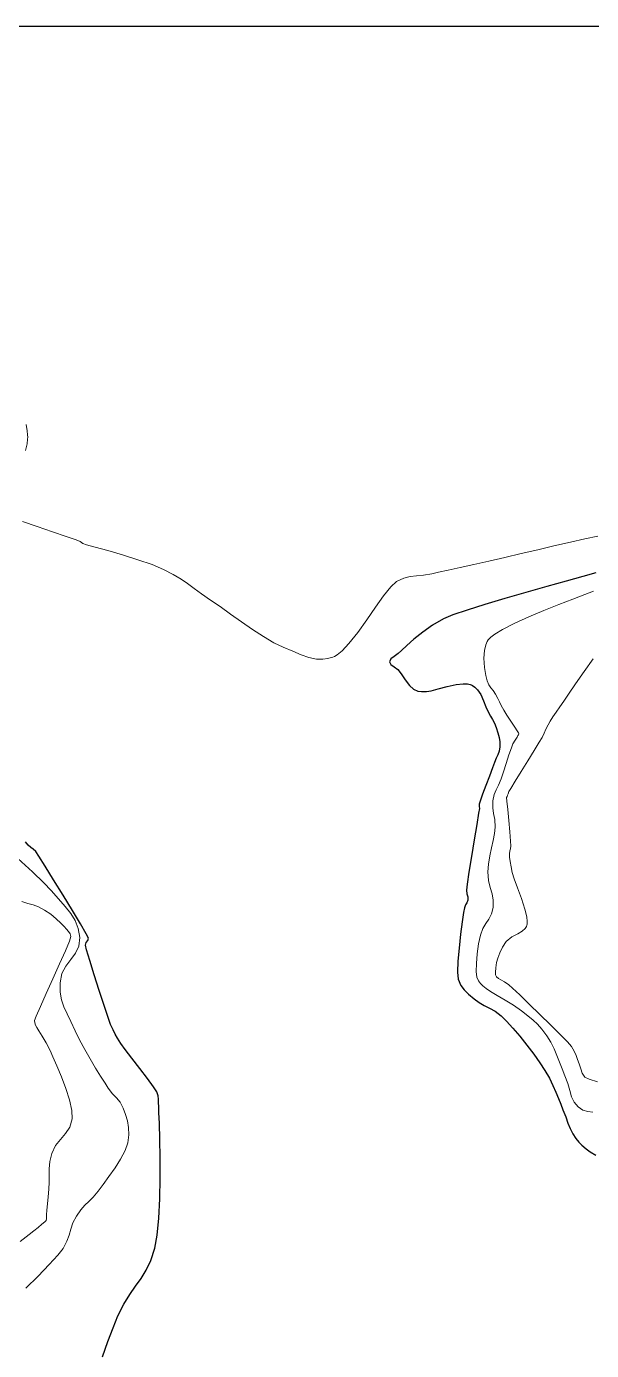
# Model space of a CAD drawing. Header units: metres. Extents: x 2662 to 3279, y 1027 to 1511.
# Drawn here: x 2814.5 to 2853, y 1357.9 to 1448 of the extents above; entities that cross this region are included whole.
import ezdxf

# ---------------------------------------------------------------- set-up
doc = ezdxf.new("R2010")
doc.units = ezdxf.units.M
doc.header["$LTSCALE"] = 1000
doc.layers.add('01 main point', color=1, linetype='Continuous')
doc.layers.add('BREAKWATER', color=210, linetype='Continuous')
doc.layers.add('CONT-MJR', color=251, linetype='Continuous', lineweight=30)
doc.layers.add('CONT-MNR', color=252, linetype='Continuous', lineweight=9)

# ---------------------------------------------------------------- blocks, each defined once
blk = doc.blocks.new('Break Water Opsi 1')
at = {"transparency": 33554636}
h = blk.add_hatch(dxfattribs=at)
h.set_pattern_fill('GRAVEL', scale=3)
h.set_pattern_definition([(228.012787504, (2.1637, 1.29784), (-24, -27), [0.403608, -39.957264141]), (184.969740728, (1.8937, 0.99784), (36, 3), [0.692604, -68.567774284]), (132.51044708, (1.2037, 0.93784), (30, -33), [0.488364, -48.348097788]), (267.273689006, (0.0337, 0.18784), (3, 60), [0.630714, -62.440674125]), (292.833654178, (0.0037, -0.44216), (-15, 36), [0.618465, -61.228119384]), (357.273689006, (0.2437, -1.01216), (-60, 3), [0.630714, -62.440674125]), (37.694240467, (0.8737, -1.04216), (-39, -30), [0.834087, -82.574545647]), (72.255328375, (1.5337, -0.53216), (21, 66), [0.787464, -77.95896449]), (121.429565615, (1.7737, 0.21784), (-24, 39), [0.63285, -62.65221933]), (175.23635831, (1.4437, 0.75784), (33, -3), [0.722496, -35.402287736]), (222.397437798, (0.7237, 0.817845), (-36, -33), [0.934344, -92.500125014]), (138.814074834, (3.0037, 0.15784), (-21, 18), [0.318903, -31.571534438]), (171.46923439, (2.7637, 0.36784), (39, -6), [0.606711, -60.064534248]), (225, (2.1637, 0.4578), (-3e-16, -3), [0.424263, -3.818377687]), (203.19859051, (1.9537, 0.81784), (15, 6), [0.228474, -22.618845318]), (291.80140949, (1.7437, 0.72784), (-3, 9), [0.323109, -15.832385421]), (30.96375653, (1.8637, 0.42784), (9, 6), [0.524787, -16.968068685]), (161.56505118, (2.3137, 0.6978), (6, -3), [0.379473, -9.10735998]), (16.389540334, (0.0037, 0.72784), (30, 9), [0.5316, -52.62853544]), (70.34617594, (0.5137, 0.87784), (-12, -33.00000000001), [0.445983, -44.152223242]), (293.19859051, (2.3137, 1.29784), (-6, 15), [0.456945, -22.390374318]), (343.610459666, (2.4937, 0.87784), (-30, 9), [0.5316, -52.62853544]), (339.44395478, (0.0037, -1.13216), (-15, 6), [0.51264, -25.119371236]), (294.77514057, (0.4837, -1.31216), (-15, 33), [0.429534, -42.52392919]), (66.80140949, (2.3437, -1.70216), (6, 15), [0.456945, -22.390374318]), (17.354024636, (2.5237, -1.28216), (-39, -12), [0.502893, -49.786270843]), (69.44395478, (0.8737, -1.70216), (-6, -15), [0.25632, -25.375691236]), (101.30993247, (2.1637, -1.70216), (-3, 12), [0.15297, -15.14408854]), (165.96375653, (2.1337, -1.55216), (9, -3), [0.618465, -11.750851877]), (186.009005957, (1.5337, -1.40216), (30, 3), [0.57315, -56.741769524]), (303.69006753, (1.8637, 0.15784), (-3, 6), [0.432666, -10.383987826]), (353.157226587, (2.1037, -0.20216), (51, -6), [0.755382, -74.782687872]), (60.9453959, (2.8537, -0.29216), (-12, -21), [0.308868, -30.578022423]), (90, (3.0037, -0.0222), (-3, 3), [0.18, -2.82]), (120.256437164, (1.4737, -1.31216), (12, -21), [0.416772, -41.260559968]), (48.012787504, (1.2637, -0.95216), (24, 27), [0.807216, -39.553656141]), (0, (1.8037, -0.3522), (3, 3), [0.78, -2.22]), (325.30484647, (2.5837, -0.35216), (30, -21), [0.474342, -46.959822903]), (254.0546041, (2.9737, -0.62216), (-3, -12), [0.436806, -21.403523668]), (207.645975364, (2.8537, -1.04216), (-57, -30), [0.711195, -70.408422547]), (175.42607874, (2.2237, -1.37216), (-39, 3), [0.752397, -74.487220224])])
edge = h.paths.add_edge_path()
edge.add_line((434236.986, 132320.771), (434220.091, 132319.867))
edge.add_line((434220.091, 132319.867), (434185.311, 132310.944))
edge.add_line((434185.311, 132310.944), (434093.624, 132280.814))
edge.add_arc((434096.96, 132273.092), 8.412, 113.35927, 282.64699)
edge.add_line((434098.801, 132264.884), (434190.013, 132294.858))
edge.add_line((434190.013, 132294.858), (434222.644, 132303.23))
edge.add_line((434222.644, 132303.23), (434234.18, 132303.847))
edge.add_line((434234.18, 132303.847), (434387.134, 132242.392))
edge.add_line((434387.134, 132242.392), (434387.218, 132248.07))
edge.add_line((434387.218, 132248.07), (434235.068, 132309.202))
edge.add_line((434235.068, 132309.202), (434221.836, 132308.494))
edge.add_line((434221.836, 132308.494), (434188.525, 132299.948))
edge.add_line((434188.525, 132299.948), (434097.586, 132270.057))
edge.add_arc((434097.438, 132271.853), 1.801, 122.12279, 274.72992, ccw=False)
edge.add_line((434096.48, 132273.378), (434187.543, 132303.309))
edge.add_line((434187.543, 132303.309), (434221.303, 132311.971))
edge.add_line((434221.303, 132311.971), (434235.654, 132312.738))
edge.add_line((434235.654, 132312.738), (434388.523, 132251.318))
edge.add_line((434388.523, 132251.318), (434393.667, 132257.819))
edge.add_line((434393.667, 132257.819), (434236.986, 132320.771))
edge = h.paths.add_edge_path()
edge.add_line((434036.49, 132263.186), (433967.086, 132256.428))
edge.add_line((433967.086, 132256.428), (433969.336, 132248.66))
edge.add_line((433969.336, 132248.66), (434037.772, 132255.323))
edge.add_arc((434037.57, 132253.545), 1.789, -72.38423, 83.50659, ccw=False)
edge.add_line((434038.112, 132251.84), (433969.676, 132245.176))
edge.add_line((433969.676, 132245.176), (433969.547, 132239.839))
edge.add_line((433969.547, 132239.839), (434038.693, 132246.571))
edge.add_arc((434037.079, 132254.811), 8.396, 281.08005, 454.02258)

msp = doc.modelspace()

# ---------------------------------------------------------------- linework, layer by layer
at = {"layer": '01 main point'}
msp.add_lwpolyline([(2684.596, 1092.671), (3187.114, 1092.671), (3187.114, 1448.024), (2684.596, 1448.024)], close=True, dxfattribs=at)
at = {"layer": 'CONT-MJR', "elevation": -5, "flags": 128}
for points in [[(2853.26, 1410.83), (2852.388, 1410.575), (2851.247, 1410.253), (2849.923, 1409.882), (2848.5, 1409.481), (2847.063, 1409.069), (2845.696, 1408.664), (2844.486, 1408.286), (2843.517, 1407.953), (2842.873, 1407.683), (2842.14, 1407.258), (2841.464, 1406.785), (2840.868, 1406.311), (2840.375, 1405.88), (2840.007, 1405.54), (2839.786, 1405.337), (2839.507, 1405.132), (2839.281, 1404.959), (2839.191, 1404.757), (2839.29, 1404.572), (2839.515, 1404.429), (2839.769, 1404.234), (2839.991, 1403.947), (2840.272, 1403.546), (2840.568, 1403.157), (2840.837, 1402.902), (2841.121, 1402.775), (2841.387, 1402.739), (2841.72, 1402.735), (2842.032, 1402.789), (2842.525, 1402.924), (2843.122, 1403.085), (2843.747, 1403.219), (2844.215, 1403.27), (2844.523, 1403.258), (2844.698, 1403.219), (2844.774, 1403.189), (2844.859, 1403.145), (2845.012, 1403.04), (2845.208, 1402.845), (2845.414, 1402.533), (2845.609, 1402.107), (2845.765, 1401.695), (2845.915, 1401.357), (2846.089, 1401.063), (2846.227, 1400.833), (2846.347, 1400.596), (2846.47, 1400.282), (2846.587, 1399.933), (2846.672, 1399.619), (2846.719, 1399.309), (2846.72, 1398.973), (2846.673, 1398.67), (2846.589, 1398.437), (2846.481, 1398.206), (2846.359, 1397.909), (2846.223, 1397.542), (2846.014, 1396.985), (2845.773, 1396.348), (2845.546, 1395.741), (2845.374, 1395.275), (2845.302, 1395.06), (2845.311, 1394.919), (2845.327, 1394.776), (2845.276, 1394.45), (2845.15, 1393.68), (2844.978, 1392.638), (2844.79, 1391.498), (2844.618, 1390.433), (2844.492, 1389.616), (2844.443, 1389.219), (2844.476, 1388.965), (2844.532, 1388.76), (2844.543, 1388.542), (2844.479, 1388.35), (2844.384, 1388.204), (2844.301, 1388.011), (2844.246, 1387.7), (2844.153, 1387.06), (2844.043, 1386.211), (2843.939, 1385.275), (2843.862, 1384.374), (2843.836, 1383.628), (2843.881, 1383.158), (2844.058, 1382.732), (2844.287, 1382.42), (2844.584, 1382.142), (2844.961, 1381.815), (2845.301, 1381.562), (2845.651, 1381.371), (2846.015, 1381.188), (2846.401, 1380.964), (2846.815, 1380.645), (2847.17, 1380.295), (2847.599, 1379.822), (2848.072, 1379.262), (2848.558, 1378.655), (2849.027, 1378.039), (2849.448, 1377.452), (2849.79, 1376.934), (2850.096, 1376.404), (2850.342, 1375.914), (2850.543, 1375.459), (2850.714, 1375.036), (2850.869, 1374.639), (2851.023, 1374.266), (2851.219, 1373.771), (2851.365, 1373.354), (2851.51, 1372.98), (2851.703, 1372.613), (2851.91, 1372.296), (2852.095, 1372.059), (2852.308, 1371.847), (2852.599, 1371.605), (2852.885, 1371.406), (2853.271, 1371.178)], [(2819.644, 1357.434), (2820.01, 1358.47), (2820.365, 1359.42), (2820.694, 1360.223), (2821.095, 1361.034), (2821.495, 1361.685), (2821.888, 1362.241), (2822.264, 1362.769), (2822.614, 1363.334), (2822.932, 1363.999), (2823.208, 1364.832), (2823.374, 1365.724), (2823.483, 1366.878), (2823.545, 1368.2), (2823.569, 1369.599), (2823.567, 1370.98), (2823.546, 1372.25), (2823.517, 1373.316), (2823.49, 1374.084), (2823.473, 1374.462), (2823.466, 1374.754), (2823.461, 1374.986), (2823.429, 1375.21), (2823.342, 1375.477), (2823.127, 1375.825), (2822.71, 1376.393), (2822.184, 1377.075), (2821.643, 1377.769), (2821.18, 1378.372), (2820.889, 1378.778), (2820.67, 1379.127), (2820.507, 1379.405), (2820.362, 1379.692), (2820.196, 1380.068), (2820.021, 1380.544), (2819.743, 1381.364), (2819.41, 1382.38), (2819.069, 1383.446), (2818.768, 1384.415), (2818.555, 1385.141), (2818.476, 1385.476), (2818.537, 1385.649), (2818.636, 1385.783), (2818.681, 1385.948), (2818.53, 1386.25), (2818.141, 1386.921), (2817.59, 1387.839), (2816.953, 1388.881), (2816.308, 1389.924), (2815.731, 1390.846), (2815.3, 1391.524), (2815.09, 1391.835), (2814.917, 1392.006), (2814.758, 1392.124), (2814.571, 1392.285), (2814.391, 1392.507)]]:
    msp.add_lwpolyline(points, dxfattribs=at)
at = {"layer": 'CONT-MNR', "flags": 128}
for points, elevation in [([(2814.383, 1419.142), (2814.502, 1419.599), (2814.538, 1419.912), (2814.54, 1420.07), (2814.535, 1420.207), (2814.511, 1420.487), (2814.439, 1420.918)], -6), ([(2853.392, 1413.32), (2852.509, 1413.129), (2851.525, 1412.911), (2850.403, 1412.651), (2849.307, 1412.392), (2848.182, 1412.131), (2847.058, 1411.874), (2845.967, 1411.626), (2844.94, 1411.394), (2844.007, 1411.185), (2843.201, 1411.005), (2842.551, 1410.861), (2842.09, 1410.758), (2841.513, 1410.663), (2841.034, 1410.624), (2840.601, 1410.579), (2840.166, 1410.468), (2839.676, 1410.23), (2839.286, 1409.873), (2838.8, 1409.262), (2838.245, 1408.484), (2837.647, 1407.623), (2837.032, 1406.768), (2836.426, 1406.003), (2835.966, 1405.514), (2835.644, 1405.248), (2835.444, 1405.129), (2835.348, 1405.089), (2835.225, 1405.049), (2834.988, 1404.986), (2834.65, 1404.936), (2834.224, 1404.941), (2833.707, 1405.046), (2833.178, 1405.234), (2832.604, 1405.48), (2831.953, 1405.756), (2831.314, 1406.063), (2830.612, 1406.476), (2829.871, 1406.962), (2829.116, 1407.486), (2828.371, 1408.017), (2827.661, 1408.519), (2827.011, 1408.959), (2826.383, 1409.387), (2825.882, 1409.755), (2825.441, 1410.084), (2824.992, 1410.397), (2824.467, 1410.714), (2823.799, 1411.056), (2823.017, 1411.379), (2822.053, 1411.714), (2821.014, 1412.038), (2820.01, 1412.331), (2819.151, 1412.572), (2818.544, 1412.738), (2818.301, 1412.808), (2818.215, 1412.887), (2818.129, 1412.966), (2817.853, 1413.064), (2817.173, 1413.296), (2816.237, 1413.613), (2815.19, 1413.966), (2814.179, 1414.306)], -6), ([(2853.109, 1409.571), (2852.508, 1409.346), (2851.696, 1409.038), (2850.744, 1408.669), (2849.721, 1408.256), (2848.694, 1407.821), (2847.732, 1407.383), (2846.906, 1406.962), (2846.387, 1406.65), (2846.105, 1406.438), (2845.976, 1406.309), (2845.931, 1406.249), (2845.866, 1406.141), (2845.763, 1405.909), (2845.666, 1405.535), (2845.625, 1405.012), (2845.671, 1404.375), (2845.772, 1403.831), (2845.867, 1403.457), (2845.973, 1403.188), (2846.106, 1402.994), (2846.261, 1402.804), (2846.431, 1402.551), (2846.579, 1402.274), (2846.695, 1402.032), (2846.819, 1401.78), (2846.987, 1401.473), (2847.198, 1401.131), (2847.467, 1400.717), (2847.734, 1400.315), (2847.906, 1400.057), (2847.99, 1399.928), (2848.018, 1399.883), (2848.022, 1399.875), (2848.021, 1399.866), (2848.011, 1399.84), (2847.987, 1399.792), (2847.958, 1399.741), (2847.89, 1399.642), (2847.754, 1399.437), (2847.613, 1399.181), (2847.504, 1398.896), (2847.343, 1398.42), (2847.155, 1397.847), (2846.966, 1397.272), (2846.802, 1396.791), (2846.627, 1396.37), (2846.468, 1396.045), (2846.337, 1395.718), (2846.244, 1395.286), (2846.232, 1394.828), (2846.295, 1394.433), (2846.37, 1394.019), (2846.395, 1393.506), (2846.349, 1393.081), (2846.257, 1392.602), (2846.143, 1392.085), (2846.031, 1391.544), (2845.945, 1390.995), (2845.909, 1390.452), (2845.956, 1389.874), (2846.067, 1389.393), (2846.191, 1388.96), (2846.275, 1388.525), (2846.265, 1388.04), (2846.15, 1387.591), (2845.974, 1387.249), (2845.77, 1386.942), (2845.569, 1386.599), (2845.402, 1386.148), (2845.276, 1385.552), (2845.181, 1384.88), (2845.124, 1384.221), (2845.113, 1383.665), (2845.156, 1383.3), (2845.26, 1383.05), (2845.395, 1382.867), (2845.568, 1382.704), (2845.79, 1382.512), (2846.086, 1382.305), (2846.536, 1382.043), (2847.078, 1381.732), (2847.65, 1381.381), (2848.19, 1380.997), (2848.634, 1380.649), (2848.987, 1380.363), (2849.291, 1380.082), (2849.588, 1379.748), (2849.92, 1379.303), (2850.193, 1378.865), (2850.418, 1378.417), (2850.61, 1377.963), (2850.786, 1377.502), (2850.962, 1377.038), (2851.154, 1376.571), (2851.35, 1376.039), (2851.485, 1375.564), (2851.611, 1375.144), (2851.782, 1374.774), (2852.051, 1374.451), (2852.381, 1374.234), (2852.707, 1374.139), (2853.049, 1374.1)], -4), ([(2853.07, 1404.96), (2852.469, 1404.099), (2851.885, 1403.261), (2851.396, 1402.555), (2851.078, 1402.093), (2850.803, 1401.689), (2850.556, 1401.328), (2850.341, 1401.007), (2850.159, 1400.726), (2850.013, 1400.482), (2849.856, 1400.17), (2849.748, 1399.913), (2849.595, 1399.599), (2849.407, 1399.281), (2849.063, 1398.721), (2848.631, 1398.023), (2848.175, 1397.291), (2847.762, 1396.629), (2847.459, 1396.14), (2847.332, 1395.929), (2847.278, 1395.782), (2847.245, 1395.673), (2847.212, 1395.593), (2847.185, 1395.512), (2847.204, 1395.273), (2847.257, 1394.7), (2847.325, 1393.952), (2847.394, 1393.186), (2847.445, 1392.561), (2847.463, 1392.235), (2847.436, 1392.038), (2847.397, 1391.882), (2847.375, 1391.685), (2847.387, 1391.46), (2847.424, 1391.164), (2847.484, 1390.808), (2847.564, 1390.406), (2847.694, 1389.991), (2847.922, 1389.372), (2848.186, 1388.648), (2848.422, 1387.918), (2848.55, 1387.397), (2848.589, 1387.075), (2848.581, 1386.906), (2848.564, 1386.837), (2848.53, 1386.747), (2848.437, 1386.595), (2848.25, 1386.419), (2847.942, 1386.244), (2847.527, 1386.033), (2847.159, 1385.721), (2846.893, 1385.321), (2846.709, 1384.936), (2846.587, 1384.585), (2846.504, 1384.285), (2846.436, 1383.931), (2846.415, 1383.628), (2846.431, 1383.442), (2846.504, 1383.316), (2846.619, 1383.209), (2846.777, 1383.11), (2847.035, 1382.962), (2847.329, 1382.761), (2847.582, 1382.534), (2848.074, 1382.075), (2848.723, 1381.458), (2849.453, 1380.756), (2850.184, 1380.043), (2850.839, 1379.392), (2851.338, 1378.879), (2851.602, 1378.575), (2851.797, 1378.253), (2851.924, 1377.963), (2852.023, 1377.685), (2852.135, 1377.396), (2852.248, 1377.038), (2852.329, 1376.746), (2852.523, 1376.48), (2852.816, 1376.345), (2853.381, 1376.172)], -3), ([(2814.421, 1362.105), (2815.244, 1362.934), (2815.997, 1363.713), (2816.596, 1364.366), (2816.957, 1364.818), (2817.22, 1365.302), (2817.372, 1365.731), (2817.483, 1366.138), (2817.624, 1366.559), (2817.862, 1367.026), (2818.158, 1367.447), (2818.437, 1367.753), (2818.715, 1368.018), (2819.011, 1368.315), (2819.341, 1368.718), (2819.681, 1369.172), (2820.08, 1369.71), (2820.493, 1370.296), (2820.875, 1370.897), (2821.179, 1371.478), (2821.36, 1372.003), (2821.434, 1372.556), (2821.422, 1373.057), (2821.341, 1373.516), (2821.212, 1373.947), (2821.055, 1374.361), (2820.838, 1374.773), (2820.598, 1375.065), (2820.331, 1375.347), (2820.035, 1375.734), (2819.811, 1376.077), (2819.513, 1376.542), (2819.167, 1377.1), (2818.795, 1377.719), (2818.425, 1378.369), (2818.079, 1379.018), (2817.784, 1379.638), (2817.49, 1380.264), (2817.227, 1380.791), (2817.008, 1381.268), (2816.846, 1381.746), (2816.754, 1382.276), (2816.744, 1382.908), (2816.874, 1383.531), (2817.144, 1384.037), (2817.476, 1384.482), (2817.795, 1384.92), (2818.024, 1385.408), (2818.086, 1385.999), (2817.984, 1386.609), (2817.775, 1387.139), (2817.474, 1387.625), (2817.092, 1388.105), (2816.642, 1388.617), (2816.135, 1389.198), (2815.646, 1389.712), (2814.865, 1390.46), (2813.864, 1391.377)], -4), ([(2814.018, 1365.289), (2814.634, 1365.766), (2814.956, 1366.019), (2815.247, 1366.252), (2815.516, 1366.468), (2815.718, 1366.637), (2815.81, 1366.729), (2815.82, 1366.842), (2815.812, 1366.963), (2815.825, 1367.107), (2815.855, 1367.419), (2815.896, 1367.847), (2815.943, 1368.342), (2815.989, 1368.854), (2816.006, 1369.333), (2815.995, 1369.785), (2815.996, 1370.24), (2816.045, 1370.731), (2816.181, 1371.291), (2816.438, 1371.818), (2816.777, 1372.24), (2817.129, 1372.635), (2817.421, 1373.08), (2817.583, 1373.653), (2817.555, 1374.22), (2817.392, 1374.93), (2817.139, 1375.717), (2816.836, 1376.514), (2816.528, 1377.255), (2816.256, 1377.873), (2816.064, 1378.302), (2815.799, 1378.824), (2815.525, 1379.28), (2815.295, 1379.638), (2815.163, 1379.864), (2815.082, 1380.031), (2815.026, 1380.169), (2815.012, 1380.34), (2815.122, 1380.635), (2815.406, 1381.286), (2815.805, 1382.176), (2816.262, 1383.185), (2816.717, 1384.195), (2817.113, 1385.088), (2817.39, 1385.746), (2817.492, 1386.051), (2817.441, 1386.243), (2817.333, 1386.392), (2817.18, 1386.562), (2817.031, 1386.731), (2816.796, 1386.977), (2816.487, 1387.268), (2816.114, 1387.572), (2815.691, 1387.856), (2815.281, 1388.068), (2814.916, 1388.208), (2814.554, 1388.315), (2814.153, 1388.432)], -3)]:
    msp.add_lwpolyline(points, dxfattribs=dict(at, elevation=elevation))

# ---------------------------------------------------------------- block references
at = {"layer": 'BREAKWATER'}
msp.add_blockref('Break Water Opsi 1', (-431232.78, -130889.159, 1.424), dxfattribs=at)

doc.saveas('drawing.dxf')
